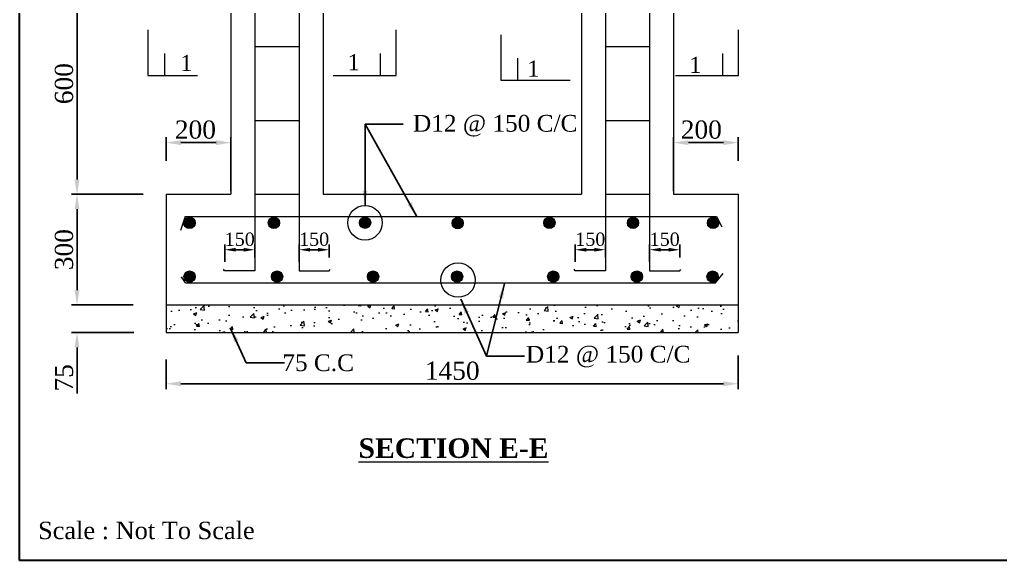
# Model space of a CAD drawing. Header units: metres. Extents: x -2434 to 11656, y -15288 to 8109.
# Drawn here: x 3108.3 to 3174.7, y -13566.1 to -13529.4 of the extents above; entities that cross this region are included whole.
import ezdxf

# ---------------------------------------------------------------- set-up
doc = ezdxf.new("R2010")
doc.units = ezdxf.units.M
doc.layers.add('Blocks', color=11, linetype='Continuous', lineweight=9)
doc.layers.add('LINE', color=7, linetype='Continuous')
doc.styles.get("Standard").update_dxf_attribs({"font": 'times.ttf'})
doc.styles.add('TIMES', font='ARIALN.TTF')
doc.dimstyles.get("Standard").update_dxf_attribs({"dimtxt": 0.5, "dimasz": 0.4075, "dimexe": 0.364, "dimexo": 0.219, "dimgap": 0.09, "dimtad": 0, "dimdec": 0, "dimlfac": 1000, "dimzin": 0, "dimdsep": 46, "dimtxsty": 'Standard', "dimcen": 0.09, "dimadec": 0, "dimazin": 0, "dimtfac": 1, "dimtdec": 0, "dimtofl": 0, "dimtmove": 0, "dimatfit": 3, "dimfxl": 1, "dimtolj": 1, "dimtzin": 0, "dimarcsym": 0})
pattern_1 = [(50, (1173.1569, -13027.397), (2.2773084, -0.1992386), [0.238125, -2.619375]), (355, (1173.1569, -13027.397), (-0.4405353, 2.388208), [0.1905, -2.0955]), (100.451, (1173.3466, -13027.4136), (1.8367813, 2.1889586), [0.202375, -2.226125]), (46.1842, (1173.157, -13026.762), (3.388488, -0.525529), [0.3571875, -3.9290625]), (96.6356, (1173.4392, -13026.8058), (2.967553, 3.0928194), [0.3035625, -3.3391875]), (351.184, (1173.157, -13026.762), (2.9675576, 3.092814), [0.28575, -3.14325]), (21, (1173.4744, -13026.9207), (1.895186, -1.278319), [0.238125, -2.619375]), (326, (1173.4744, -13026.9207), (0.7725254, 2.3023496), [0.1905, -2.0955]), (71.4514, (1173.6323, -13027.0273), (2.6677061, 1.0240357), [0.202375, -2.226125]), (37.5, (1173.1569, -13027.397), (0.03860754, 1.056938), [0, -2.0701, 0, -2.12725, 0, -2.1034375]), (7.5, (1173.1569, -13027.397), (0.8352458, 1.2522572), [0, -1.21285, 0, -2.022475, 0, -0.8016875]), (327.5, (1172.44884, -13027.397), (1.69488244, -0.0716093), [0, -0.79375, 0, -2.4765, 0, -3.286125]), (317.5, (1172.1313, -13027.397), (1.8516148, 0.3178311), [0, -1.031875, 0, -1.64465, 0, -2.333625])]

# ---------------------------------------------------------------- blocks, each defined once
blk = doc.blocks.new('*D788')
at = {"layer": 'Blocks', "color": 0, "linetype": 'ByBlock', "lineweight": -2, "ltscale": 0.5}
for p, q in [((3116.671, -13541.266), (3111.82, -13541.266)), ((3112.184, -13542.266), (3112.184, -13547.766)), ((3115.979, -13548.766), (3111.82, -13548.766))]:
    blk.add_line(p, q, dxfattribs=at)
at = {"layer": 'Blocks', "color": 0, "linetype": 'ByBlock', "lineweight": -3, "ltscale": 0.5}
for points in [[(3112.017, -13542.266), (3112.351, -13542.266), (3112.184, -13541.266)], [(3112.017, -13547.766), (3112.351, -13547.766), (3112.184, -13548.766)]]:
    blk.add_solid(points, dxfattribs=at)
at = {"layer": 'Defpoints', "color": 0, "linetype": 'ByBlock', "lineweight": -3, "ltscale": 0.5}
for p in [(3116.89, -13541.266), (3112.184, -13548.766), (3116.198, -13548.766)]:
    blk.add_point(p, dxfattribs=at)
at = {"layer": 'Blocks', "color": 0, "linetype": 'ByBlock', "lineweight": 13, "ltscale": 0.5, "insert": (3111.308, -13545.016), "char_height": 1.23, "attachment_point": 5, "rotation": 90}
blk.add_mtext('\\A1;{\\fTimes New Roman|b0|i0|c0|p18;300}', dxfattribs=at)
blk = doc.blocks.new('*D789')
at = {"layer": 'Blocks', "color": 0, "linetype": 'ByBlock', "lineweight": -2, "ltscale": 0.5}
for p, q in [((3119.463, -13526.266), (3111.82, -13526.266)), ((3112.184, -13527.266), (3112.184, -13540.266)), ((3116.671, -13541.266), (3111.82, -13541.266))]:
    blk.add_line(p, q, dxfattribs=at)
at = {"layer": 'Blocks', "color": 0, "linetype": 'ByBlock', "lineweight": -3, "ltscale": 0.5}
for points in [[(3112.017, -13527.266), (3112.351, -13527.266), (3112.184, -13526.266)], [(3112.017, -13540.266), (3112.351, -13540.266), (3112.184, -13541.266)]]:
    blk.add_solid(points, dxfattribs=at)
at = {"layer": 'Defpoints', "color": 0, "linetype": 'ByBlock', "lineweight": -3, "ltscale": 0.5}
for p in [(3119.682, -13526.266), (3112.184, -13541.266), (3116.89, -13541.266)]:
    blk.add_point(p, dxfattribs=at)
at = {"layer": 'Blocks', "color": 0, "linetype": 'ByBlock', "lineweight": 13, "ltscale": 0.5, "insert": (3111.308, -13533.766), "char_height": 1.23, "attachment_point": 5, "rotation": 90}
blk.add_mtext('\\A1;{\\fTimes New Roman|b0|i0|c0|p18;600}', dxfattribs=at)
blk = doc.blocks.new('*D792')
at = {"layer": 'Blocks', "color": 0, "linetype": 'ByBlock', "lineweight": -2, "ltscale": 0.5}
for p, q in [((3112.184, -13547.766), (3112.184, -13546.766)), ((3115.422, -13548.766), (3111.82, -13548.766)), ((3116.042, -13550.641), (3111.82, -13550.641)), ((3112.184, -13551.641), (3112.184, -13554.77))]:
    blk.add_line(p, q, dxfattribs=at)
at = {"layer": 'Blocks', "color": 0, "linetype": 'ByBlock', "lineweight": -3, "ltscale": 0.5}
for points in [[(3112.017, -13547.766), (3112.351, -13547.766), (3112.184, -13548.766)], [(3112.017, -13551.641), (3112.351, -13551.641), (3112.184, -13550.641)]]:
    blk.add_solid(points, dxfattribs=at)
at = {"layer": 'Defpoints', "color": 0, "linetype": 'ByBlock', "lineweight": -3, "ltscale": 0.5}
for p in [(3115.641, -13548.766), (3112.184, -13550.641), (3116.261, -13550.641)]:
    blk.add_point(p, dxfattribs=at)
at = {"layer": 'Blocks', "color": 0, "linetype": 'ByBlock', "lineweight": 13, "ltscale": 0.5, "insert": (3111.307, -13553.705), "char_height": 1.23, "attachment_point": 5, "rotation": 90}
blk.add_mtext('\\A1;{\\fTimes New Roman|b0|i0|c0|p18;75}', dxfattribs=at)
blk = doc.blocks.new('*D793')
at = {"layer": 'Blocks', "color": 0, "linetype": 'ByBlock', "lineweight": -2, "ltscale": 0.5}
for p, q in [((3118.227, -13552.458), (3118.227, -13554.471)), ((3156.977, -13552.184), (3156.977, -13554.471)), ((3155.977, -13554.107), (3119.227, -13554.107))]:
    blk.add_line(p, q, dxfattribs=at)
at = {"layer": 'Blocks', "color": 0, "linetype": 'ByBlock', "lineweight": -3, "ltscale": 0.5}
for points in [[(3119.227, -13553.94), (3119.227, -13554.273), (3118.227, -13554.107)], [(3155.977, -13553.94), (3155.977, -13554.273), (3156.977, -13554.107)]]:
    blk.add_solid(points, dxfattribs=at)
at = {"layer": 'Defpoints', "color": 0, "linetype": 'ByBlock', "lineweight": -3, "ltscale": 0.5}
for p in [(3156.977, -13551.965), (3118.227, -13552.239), (3118.227, -13554.107)]:
    blk.add_point(p, dxfattribs=at)
at = {"layer": 'Blocks', "color": 0, "linetype": 'ByBlock', "lineweight": 13, "ltscale": 0.5, "insert": (3137.602, -13553.231), "char_height": 1.23, "attachment_point": 5}
blk.add_mtext('\\A1;1450', dxfattribs=at)
blk = doc.blocks.new('*D794')
at = {"layer": 'Blocks', "color": 0, "linetype": 'ByBlock', "lineweight": -2, "ltscale": 0.5}
for p, q in [((3118.227, -13539.004), (3118.227, -13537.4)), ((3122.602, -13541.047), (3122.602, -13537.4)), ((3121.602, -13537.764), (3119.227, -13537.764))]:
    blk.add_line(p, q, dxfattribs=at)
at = {"layer": 'Blocks', "color": 0, "linetype": 'ByBlock', "lineweight": -3, "ltscale": 0.5}
for points in [[(3119.227, -13537.597), (3119.227, -13537.931), (3118.227, -13537.764)], [(3121.602, -13537.597), (3121.602, -13537.931), (3122.602, -13537.764)]]:
    blk.add_solid(points, dxfattribs=at)
at = {"layer": 'Defpoints', "color": 0, "linetype": 'ByBlock', "lineweight": -3, "ltscale": 0.5}
for p in [(3118.227, -13537.764), (3118.227, -13539.223), (3122.602, -13541.266)]:
    blk.add_point(p, dxfattribs=at)
at = {"layer": 'Blocks', "color": 0, "linetype": 'ByBlock', "lineweight": 13, "ltscale": 0.5, "insert": (3120.205, -13536.888), "char_height": 1.23, "attachment_point": 5}
blk.add_mtext('\\A1;{\\fTimes New Roman|b0|i0|c0|p18;200}', dxfattribs=at)
blk = doc.blocks.new('*D795')
at = {"layer": 'Blocks', "color": 0, "linetype": 'ByBlock', "lineweight": -2, "ltscale": 0.5}
for p, q in [((3152.602, -13541.047), (3152.602, -13537.4)), ((3156.977, -13539.004), (3156.977, -13537.4)), ((3155.977, -13537.764), (3153.602, -13537.764))]:
    blk.add_line(p, q, dxfattribs=at)
at = {"layer": 'Blocks', "color": 0, "linetype": 'ByBlock', "lineweight": -3, "ltscale": 0.5}
for points in [[(3153.602, -13537.597), (3153.602, -13537.931), (3152.602, -13537.764)], [(3155.977, -13537.597), (3155.977, -13537.931), (3156.977, -13537.764)]]:
    blk.add_solid(points, dxfattribs=at)
at = {"layer": 'Defpoints', "color": 0, "linetype": 'ByBlock', "lineweight": -3, "ltscale": 0.5}
for p in [(3152.602, -13537.764), (3156.977, -13539.223), (3152.602, -13541.266)]:
    blk.add_point(p, dxfattribs=at)
at = {"layer": 'Blocks', "color": 0, "linetype": 'ByBlock', "lineweight": 13, "ltscale": 0.5, "insert": (3154.477, -13536.888), "char_height": 1.23, "attachment_point": 5}
blk.add_mtext('\\A1;{\\fTimes New Roman|b0|i0|c0|p18;200}', dxfattribs=at)
blk = doc.blocks.new('*D809')
at = {"layer": 'Blocks', "color": 0, "linetype": 'ByBlock', "lineweight": -2, "ltscale": 0.5}
for p, q in [((3150.977, -13545.853), (3150.977, -13544.659)), ((3153.016, -13545.548), (3153.016, -13544.659)), ((3152.266, -13545.023), (3151.727, -13545.023))]:
    blk.add_line(p, q, dxfattribs=at)
at = {"layer": 'Blocks', "color": 0, "linetype": 'ByBlock', "lineweight": -3, "ltscale": 0.5}
for points in [[(3151.727, -13544.898), (3151.727, -13545.148), (3150.977, -13545.023)], [(3152.266, -13544.898), (3152.266, -13545.148), (3153.016, -13545.023)]]:
    blk.add_solid(points, dxfattribs=at)
at = {"layer": 'Defpoints', "color": 0, "linetype": 'ByBlock', "lineweight": -3, "ltscale": 0.5}
for p in [(3150.977, -13545.023), (3150.977, -13546.072), (3153.016, -13545.767)]:
    blk.add_point(p, dxfattribs=at)
at = {"layer": 'Blocks', "color": 0, "linetype": 'ByBlock', "lineweight": 13, "ltscale": 0.5, "insert": (3151.997, -13544.315), "char_height": 0.9, "attachment_point": 5}
blk.add_mtext('\\A1;150', dxfattribs=at)
blk = doc.blocks.new('*D810')
at = {"layer": 'Blocks', "color": 0, "linetype": 'ByBlock', "lineweight": -2, "ltscale": 0.5}
for p, q in [((3145.938, -13545.853), (3145.938, -13544.659)), ((3147.977, -13545.548), (3147.977, -13544.659)), ((3147.227, -13545.023), (3146.688, -13545.023))]:
    blk.add_line(p, q, dxfattribs=at)
at = {"layer": 'Blocks', "color": 0, "linetype": 'ByBlock', "lineweight": -3, "ltscale": 0.5}
for points in [[(3146.688, -13544.898), (3146.688, -13545.148), (3145.938, -13545.023)], [(3147.227, -13544.898), (3147.227, -13545.148), (3147.977, -13545.023)]]:
    blk.add_solid(points, dxfattribs=at)
at = {"layer": 'Defpoints', "color": 0, "linetype": 'ByBlock', "lineweight": -3, "ltscale": 0.5}
for p in [(3145.938, -13545.023), (3145.938, -13546.072), (3147.977, -13545.767)]:
    blk.add_point(p, dxfattribs=at)
at = {"layer": 'Blocks', "color": 0, "linetype": 'ByBlock', "lineweight": 13, "ltscale": 0.5, "insert": (3146.958, -13544.315), "char_height": 0.9, "attachment_point": 5}
blk.add_mtext('\\A1;150', dxfattribs=at)
blk = doc.blocks.new('*D811')
at = {"layer": 'Blocks', "color": 0, "linetype": 'ByBlock', "lineweight": -2, "ltscale": 0.5}
for p, q in [((3127.227, -13545.853), (3127.227, -13544.659)), ((3129.266, -13545.548), (3129.266, -13544.659)), ((3128.516, -13545.023), (3127.977, -13545.023))]:
    blk.add_line(p, q, dxfattribs=at)
at = {"layer": 'Blocks', "color": 0, "linetype": 'ByBlock', "lineweight": -3, "ltscale": 0.5}
for points in [[(3127.977, -13544.898), (3127.977, -13545.148), (3127.227, -13545.023)], [(3128.516, -13544.898), (3128.516, -13545.148), (3129.266, -13545.023)]]:
    blk.add_solid(points, dxfattribs=at)
at = {"layer": 'Defpoints', "color": 0, "linetype": 'ByBlock', "lineweight": -3, "ltscale": 0.5}
for p in [(3127.227, -13545.023), (3127.227, -13546.072), (3129.266, -13545.767)]:
    blk.add_point(p, dxfattribs=at)
at = {"layer": 'Blocks', "color": 0, "linetype": 'ByBlock', "lineweight": 13, "ltscale": 0.5, "insert": (3128.247, -13544.315), "char_height": 0.9, "attachment_point": 5}
blk.add_mtext('\\A1;150', dxfattribs=at)
blk = doc.blocks.new('*D812')
at = {"layer": 'Blocks', "color": 0, "linetype": 'ByBlock', "lineweight": -2, "ltscale": 0.5}
for p, q in [((3122.188, -13545.853), (3122.188, -13544.659)), ((3124.227, -13545.548), (3124.227, -13544.659)), ((3123.477, -13545.023), (3122.938, -13545.023))]:
    blk.add_line(p, q, dxfattribs=at)
at = {"layer": 'Blocks', "color": 0, "linetype": 'ByBlock', "lineweight": -3, "ltscale": 0.5}
for points in [[(3122.938, -13544.898), (3122.938, -13545.148), (3122.188, -13545.023)], [(3123.477, -13544.898), (3123.477, -13545.148), (3124.227, -13545.023)]]:
    blk.add_solid(points, dxfattribs=at)
at = {"layer": 'Defpoints', "color": 0, "linetype": 'ByBlock', "lineweight": -3, "ltscale": 0.5}
for p in [(3122.188, -13545.023), (3122.188, -13546.072), (3124.227, -13545.767)]:
    blk.add_point(p, dxfattribs=at)
at = {"layer": 'Blocks', "color": 0, "linetype": 'ByBlock', "lineweight": 13, "ltscale": 0.5, "insert": (3123.208, -13544.315), "char_height": 0.9, "attachment_point": 5}
blk.add_mtext('\\A1;150', dxfattribs=at)
blk = doc.blocks.new('*D826')
at = {"layer": 'Blocks', "color": 0, "linetype": 'ByBlock', "lineweight": -2, "ltscale": 0.5}
for p, q in [((3116.671, -13541.266), (3111.82, -13541.266)), ((3112.184, -13542.266), (3112.184, -13547.766)), ((3115.979, -13548.766), (3111.82, -13548.766))]:
    blk.add_line(p, q, dxfattribs=at)
at = {"layer": 'Blocks', "color": 0, "linetype": 'ByBlock', "lineweight": -3, "ltscale": 0.5}
for points in [[(3112.017, -13542.266), (3112.351, -13542.266), (3112.184, -13541.266)], [(3112.017, -13547.766), (3112.351, -13547.766), (3112.184, -13548.766)]]:
    blk.add_solid(points, dxfattribs=at)
at = {"layer": 'Defpoints', "color": 0, "linetype": 'ByBlock', "lineweight": -3, "ltscale": 0.5}
for p in [(3116.89, -13541.266), (3112.184, -13548.766), (3116.198, -13548.766)]:
    blk.add_point(p, dxfattribs=at)
at = {"layer": 'Blocks', "color": 0, "linetype": 'ByBlock', "lineweight": 13, "ltscale": 0.5, "insert": (3111.308, -13545.016), "char_height": 1.23, "attachment_point": 5, "rotation": 90}
blk.add_mtext('\\A1;{\\fTimes New Roman|b0|i0|c0|p18;300}', dxfattribs=at)
blk = doc.blocks.new('*D827')
at = {"layer": 'Blocks', "color": 0, "linetype": 'ByBlock', "lineweight": -2, "ltscale": 0.5}
for p, q in [((3119.463, -13526.266), (3111.82, -13526.266)), ((3112.184, -13527.266), (3112.184, -13540.266)), ((3116.671, -13541.266), (3111.82, -13541.266))]:
    blk.add_line(p, q, dxfattribs=at)
at = {"layer": 'Blocks', "color": 0, "linetype": 'ByBlock', "lineweight": -3, "ltscale": 0.5}
for points in [[(3112.017, -13527.266), (3112.351, -13527.266), (3112.184, -13526.266)], [(3112.017, -13540.266), (3112.351, -13540.266), (3112.184, -13541.266)]]:
    blk.add_solid(points, dxfattribs=at)
at = {"layer": 'Defpoints', "color": 0, "linetype": 'ByBlock', "lineweight": -3, "ltscale": 0.5}
for p in [(3119.682, -13526.266), (3112.184, -13541.266), (3116.89, -13541.266)]:
    blk.add_point(p, dxfattribs=at)
at = {"layer": 'Blocks', "color": 0, "linetype": 'ByBlock', "lineweight": 13, "ltscale": 0.5, "insert": (3111.308, -13533.766), "char_height": 1.23, "attachment_point": 5, "rotation": 90}
blk.add_mtext('\\A1;{\\fTimes New Roman|b0|i0|c0|p18;600}', dxfattribs=at)
blk = doc.blocks.new('*D830')
at = {"layer": 'Blocks', "color": 0, "linetype": 'ByBlock', "lineweight": -2, "ltscale": 0.5}
for p, q in [((3112.184, -13547.766), (3112.184, -13546.766)), ((3115.422, -13548.766), (3111.82, -13548.766)), ((3116.042, -13550.641), (3111.82, -13550.641)), ((3112.184, -13551.641), (3112.184, -13554.77))]:
    blk.add_line(p, q, dxfattribs=at)
at = {"layer": 'Blocks', "color": 0, "linetype": 'ByBlock', "lineweight": -3, "ltscale": 0.5}
for points in [[(3112.017, -13547.766), (3112.351, -13547.766), (3112.184, -13548.766)], [(3112.017, -13551.641), (3112.351, -13551.641), (3112.184, -13550.641)]]:
    blk.add_solid(points, dxfattribs=at)
at = {"layer": 'Defpoints', "color": 0, "linetype": 'ByBlock', "lineweight": -3, "ltscale": 0.5}
for p in [(3115.641, -13548.766), (3112.184, -13550.641), (3116.261, -13550.641)]:
    blk.add_point(p, dxfattribs=at)
at = {"layer": 'Blocks', "color": 0, "linetype": 'ByBlock', "lineweight": 13, "ltscale": 0.5, "insert": (3111.307, -13553.705), "char_height": 1.23, "attachment_point": 5, "rotation": 90}
blk.add_mtext('\\A1;{\\fTimes New Roman|b0|i0|c0|p18;75}', dxfattribs=at)
blk = doc.blocks.new('*D831')
at = {"layer": 'Blocks', "color": 0, "linetype": 'ByBlock', "lineweight": -2, "ltscale": 0.5}
for p, q in [((3118.227, -13552.458), (3118.227, -13554.471)), ((3156.977, -13552.184), (3156.977, -13554.471)), ((3155.977, -13554.107), (3119.227, -13554.107))]:
    blk.add_line(p, q, dxfattribs=at)
at = {"layer": 'Blocks', "color": 0, "linetype": 'ByBlock', "lineweight": -3, "ltscale": 0.5}
for points in [[(3119.227, -13553.94), (3119.227, -13554.273), (3118.227, -13554.107)], [(3155.977, -13553.94), (3155.977, -13554.273), (3156.977, -13554.107)]]:
    blk.add_solid(points, dxfattribs=at)
at = {"layer": 'Defpoints', "color": 0, "linetype": 'ByBlock', "lineweight": -3, "ltscale": 0.5}
for p in [(3156.977, -13551.965), (3118.227, -13552.239), (3118.227, -13554.107)]:
    blk.add_point(p, dxfattribs=at)
at = {"layer": 'Blocks', "color": 0, "linetype": 'ByBlock', "lineweight": 13, "ltscale": 0.5, "insert": (3137.602, -13553.231), "char_height": 1.23, "attachment_point": 5}
blk.add_mtext('\\A1;1450', dxfattribs=at)
blk = doc.blocks.new('*D832')
at = {"layer": 'Blocks', "color": 0, "linetype": 'ByBlock', "lineweight": -2, "ltscale": 0.5}
for p, q in [((3118.227, -13539.004), (3118.227, -13537.4)), ((3122.602, -13541.047), (3122.602, -13537.4)), ((3121.602, -13537.764), (3119.227, -13537.764))]:
    blk.add_line(p, q, dxfattribs=at)
at = {"layer": 'Blocks', "color": 0, "linetype": 'ByBlock', "lineweight": -3, "ltscale": 0.5}
for points in [[(3119.227, -13537.597), (3119.227, -13537.931), (3118.227, -13537.764)], [(3121.602, -13537.597), (3121.602, -13537.931), (3122.602, -13537.764)]]:
    blk.add_solid(points, dxfattribs=at)
at = {"layer": 'Defpoints', "color": 0, "linetype": 'ByBlock', "lineweight": -3, "ltscale": 0.5}
for p in [(3118.227, -13537.764), (3118.227, -13539.223), (3122.602, -13541.266)]:
    blk.add_point(p, dxfattribs=at)
at = {"layer": 'Blocks', "color": 0, "linetype": 'ByBlock', "lineweight": 13, "ltscale": 0.5, "insert": (3120.205, -13536.888), "char_height": 1.23, "attachment_point": 5}
blk.add_mtext('\\A1;{\\fTimes New Roman|b0|i0|c0|p18;200}', dxfattribs=at)
blk = doc.blocks.new('*D833')
at = {"layer": 'Blocks', "color": 0, "linetype": 'ByBlock', "lineweight": -2, "ltscale": 0.5}
for p, q in [((3152.602, -13541.047), (3152.602, -13537.4)), ((3156.977, -13539.004), (3156.977, -13537.4)), ((3155.977, -13537.764), (3153.602, -13537.764))]:
    blk.add_line(p, q, dxfattribs=at)
at = {"layer": 'Blocks', "color": 0, "linetype": 'ByBlock', "lineweight": -3, "ltscale": 0.5}
for points in [[(3153.602, -13537.597), (3153.602, -13537.931), (3152.602, -13537.764)], [(3155.977, -13537.597), (3155.977, -13537.931), (3156.977, -13537.764)]]:
    blk.add_solid(points, dxfattribs=at)
at = {"layer": 'Defpoints', "color": 0, "linetype": 'ByBlock', "lineweight": -3, "ltscale": 0.5}
for p in [(3152.602, -13537.764), (3156.977, -13539.223), (3152.602, -13541.266)]:
    blk.add_point(p, dxfattribs=at)
at = {"layer": 'Blocks', "color": 0, "linetype": 'ByBlock', "lineweight": 13, "ltscale": 0.5, "insert": (3154.477, -13536.888), "char_height": 1.23, "attachment_point": 5}
blk.add_mtext('\\A1;{\\fTimes New Roman|b0|i0|c0|p18;200}', dxfattribs=at)
blk = doc.blocks.new('*D848')
at = {"layer": 'Blocks', "color": 0, "linetype": 'ByBlock', "lineweight": -2, "ltscale": 0.5}
for p, q in [((3150.977, -13545.853), (3150.977, -13544.659)), ((3153.016, -13545.548), (3153.016, -13544.659)), ((3152.266, -13545.023), (3151.727, -13545.023))]:
    blk.add_line(p, q, dxfattribs=at)
at = {"layer": 'Blocks', "color": 0, "linetype": 'ByBlock', "lineweight": -3, "ltscale": 0.5}
for points in [[(3151.727, -13544.898), (3151.727, -13545.148), (3150.977, -13545.023)], [(3152.266, -13544.898), (3152.266, -13545.148), (3153.016, -13545.023)]]:
    blk.add_solid(points, dxfattribs=at)
at = {"layer": 'Defpoints', "color": 0, "linetype": 'ByBlock', "lineweight": -3, "ltscale": 0.5}
for p in [(3150.977, -13545.023), (3150.977, -13546.072), (3153.016, -13545.767)]:
    blk.add_point(p, dxfattribs=at)
at = {"layer": 'Blocks', "color": 0, "linetype": 'ByBlock', "lineweight": 13, "ltscale": 0.5, "insert": (3151.997, -13544.315), "char_height": 0.9, "attachment_point": 5}
blk.add_mtext('\\A1;150', dxfattribs=at)
blk = doc.blocks.new('*D849')
at = {"layer": 'Blocks', "color": 0, "linetype": 'ByBlock', "lineweight": -2, "ltscale": 0.5}
for p, q in [((3145.938, -13545.853), (3145.938, -13544.659)), ((3147.977, -13545.548), (3147.977, -13544.659)), ((3147.227, -13545.023), (3146.688, -13545.023))]:
    blk.add_line(p, q, dxfattribs=at)
at = {"layer": 'Blocks', "color": 0, "linetype": 'ByBlock', "lineweight": -3, "ltscale": 0.5}
for points in [[(3146.688, -13544.898), (3146.688, -13545.148), (3145.938, -13545.023)], [(3147.227, -13544.898), (3147.227, -13545.148), (3147.977, -13545.023)]]:
    blk.add_solid(points, dxfattribs=at)
at = {"layer": 'Defpoints', "color": 0, "linetype": 'ByBlock', "lineweight": -3, "ltscale": 0.5}
for p in [(3145.938, -13545.023), (3145.938, -13546.072), (3147.977, -13545.767)]:
    blk.add_point(p, dxfattribs=at)
at = {"layer": 'Blocks', "color": 0, "linetype": 'ByBlock', "lineweight": 13, "ltscale": 0.5, "insert": (3146.958, -13544.315), "char_height": 0.9, "attachment_point": 5}
blk.add_mtext('\\A1;150', dxfattribs=at)
blk = doc.blocks.new('*D850')
at = {"layer": 'Blocks', "color": 0, "linetype": 'ByBlock', "lineweight": -2, "ltscale": 0.5}
for p, q in [((3127.227, -13545.853), (3127.227, -13544.659)), ((3129.266, -13545.548), (3129.266, -13544.659)), ((3128.516, -13545.023), (3127.977, -13545.023))]:
    blk.add_line(p, q, dxfattribs=at)
at = {"layer": 'Blocks', "color": 0, "linetype": 'ByBlock', "lineweight": -3, "ltscale": 0.5}
for points in [[(3127.977, -13544.898), (3127.977, -13545.148), (3127.227, -13545.023)], [(3128.516, -13544.898), (3128.516, -13545.148), (3129.266, -13545.023)]]:
    blk.add_solid(points, dxfattribs=at)
at = {"layer": 'Defpoints', "color": 0, "linetype": 'ByBlock', "lineweight": -3, "ltscale": 0.5}
for p in [(3127.227, -13545.023), (3127.227, -13546.072), (3129.266, -13545.767)]:
    blk.add_point(p, dxfattribs=at)
at = {"layer": 'Blocks', "color": 0, "linetype": 'ByBlock', "lineweight": 13, "ltscale": 0.5, "insert": (3128.247, -13544.315), "char_height": 0.9, "attachment_point": 5}
blk.add_mtext('\\A1;150', dxfattribs=at)
blk = doc.blocks.new('*D851')
at = {"layer": 'Blocks', "color": 0, "linetype": 'ByBlock', "lineweight": -2, "ltscale": 0.5}
for p, q in [((3122.188, -13545.853), (3122.188, -13544.659)), ((3124.227, -13545.548), (3124.227, -13544.659)), ((3123.477, -13545.023), (3122.938, -13545.023))]:
    blk.add_line(p, q, dxfattribs=at)
at = {"layer": 'Blocks', "color": 0, "linetype": 'ByBlock', "lineweight": -3, "ltscale": 0.5}
for points in [[(3122.938, -13544.898), (3122.938, -13545.148), (3122.188, -13545.023)], [(3123.477, -13544.898), (3123.477, -13545.148), (3124.227, -13545.023)]]:
    blk.add_solid(points, dxfattribs=at)
at = {"layer": 'Defpoints', "color": 0, "linetype": 'ByBlock', "lineweight": -3, "ltscale": 0.5}
for p in [(3122.188, -13545.023), (3122.188, -13546.072), (3124.227, -13545.767)]:
    blk.add_point(p, dxfattribs=at)
at = {"layer": 'Blocks', "color": 0, "linetype": 'ByBlock', "lineweight": 13, "ltscale": 0.5, "insert": (3123.208, -13544.315), "char_height": 0.9, "attachment_point": 5}
blk.add_mtext('\\A1;150', dxfattribs=at)

msp = doc.modelspace()

# ---------------------------------------------------------------- hatches: boundary and pattern name
at = {"layer": 'Blocks', "linetype": 'ByBlock', "lineweight": 13, "ltscale": 0.5}
for points in [[(3120.188381, -13543.198254, 1), (3119.423027, -13543.198254, 1)], [(3120.188381, -13543.198254, 1), (3119.423027, -13543.198254, 1)], [(3125.903828, -13543.198254, 1), (3125.138474, -13543.198254, 1)], [(3125.903828, -13543.198254, 1), (3125.138474, -13543.198254, 1)], [(3132.078396, -13543.196489, 1), (3131.313042, -13543.196489, 1)], [(3132.078396, -13543.196489, 1), (3131.313042, -13543.196489, 1)], [(3137.589228, -13543.221867, 1), (3138.354582, -13543.221867, 1)], [(3137.589228, -13543.221867, 1), (3138.354582, -13543.221867, 1)], [(3144.566186, -13543.198254, 1), (3143.800832, -13543.198254, 1)], [(3144.566186, -13543.198254, 1), (3143.800832, -13543.198254, 1)], [(3150.23257, -13543.198254, 1), (3149.467217, -13543.198254, 1)], [(3150.23257, -13543.198254, 1), (3149.467217, -13543.198254, 1)], [(3155.657723, -13543.198254, 1), (3154.892369, -13543.198254, 1)], [(3155.657723, -13543.198254, 1), (3154.892369, -13543.198254, 1)], [(3120.191967, -13546.845803, 1), (3119.426613, -13546.845803, 1)], [(3120.191967, -13546.845803, 1), (3119.426613, -13546.845803, 1)], [(3126.120358, -13546.845803, 1), (3125.355004, -13546.845803, 1)], [(3126.120358, -13546.845803, 1), (3125.355004, -13546.845803, 1)], [(3132.623369, -13546.845803, 1), (3131.858015, -13546.845803, 1)], [(3132.623369, -13546.845803, 1), (3131.858015, -13546.845803, 1)], [(3138.313959, -13546.845803, 1), (3137.548605, -13546.845803, 1)], [(3138.313959, -13546.845803, 1), (3137.548605, -13546.845803, 1)], [(3144.829893, -13546.845803, 1), (3144.064539, -13546.845803, 1)], [(3144.829893, -13546.845803, 1), (3144.064539, -13546.845803, 1)], [(3150.493247, -13546.845803, 1), (3149.727893, -13546.845803, 1)], [(3150.493247, -13546.845803, 1), (3149.727893, -13546.845803, 1)], [(3155.62483, -13546.845803, 1), (3154.859476, -13546.845803, 1)], [(3155.62483, -13546.845803, 1), (3154.859476, -13546.845803, 1)]]:
    msp.add_hatch(color=0, dxfattribs=at).paths.add_polyline_path(points)
h = msp.add_hatch(dxfattribs=at)
h.set_pattern_fill('AR-CONC', color=0, scale=0.0125, style=0)
h.set_pattern_definition(pattern_1)
h.paths.add_polyline_path([(3156.97725, -13548.765815), (3118.22725, -13548.765815), (3118.22725, -13550.640815), (3156.97725, -13550.640815)])
h = msp.add_hatch(dxfattribs=at)
h.set_pattern_fill('AR-CONC', color=0, scale=0.0125, style=0)
h.set_pattern_definition(pattern_1)
h.paths.add_polyline_path([(3156.97725, -13548.765815), (3118.22725, -13548.765815), (3118.22725, -13550.640815), (3156.97725, -13550.640815)])

# ---------------------------------------------------------------- linework, layer by layer
at = {"layer": 'Blocks', "color": 0, "linetype": 'ByBlock', "lineweight": 13, "ltscale": 0.5}
for p, q in [((3124.22725, -13503.331615), (3124.22725, -13546.45019)), ((3124.22725, -13503.331615), (3124.22725, -13546.45019)), ((3127.22725, -13503.273758), (3127.22725, -13546.45019)), ((3127.22725, -13503.273758), (3127.22725, -13546.45019)), ((3147.97725, -13503.331615), (3147.97725, -13546.45019)), ((3147.97725, -13503.331615), (3147.97725, -13546.45019)), ((3150.97725, -13503.273758), (3150.97725, -13546.45019)), ((3150.97725, -13503.273758), (3150.97725, -13546.45019)), ((3122.60225, -13526.265815), (3122.60225, -13541.265815)), ((3122.60225, -13526.265815), (3122.60225, -13541.265815)), ((3128.85225, -13526.265815), (3128.85225, -13541.265815)), ((3128.85225, -13526.265815), (3128.85225, -13541.265815)), ((3146.35225, -13526.265815), (3146.35225, -13541.265815)), ((3146.35225, -13526.265815), (3146.35225, -13541.265815)), ((3152.60225, -13526.265815), (3152.60225, -13541.265815)), ((3152.60225, -13526.265815), (3152.60225, -13541.265815)), ((3116.988352, -13530.126431), (3116.988352, -13533.204311)), ((3116.988352, -13530.126431), (3116.988352, -13533.204311)), ((3133.796815, -13533.204311), (3133.796815, -13530.126431)), ((3133.796815, -13533.204311), (3133.796815, -13530.126431)), ((3156.995803, -13533.204311), (3156.995803, -13530.126431)), ((3156.995803, -13533.204311), (3156.995803, -13530.126431)), ((3140.897694, -13530.462328), (3140.897694, -13533.540209)), ((3140.897694, -13530.462328), (3140.897694, -13533.540209)), ((3124.22725, -13531.256027), (3127.22725, -13531.256027)), ((3124.22725, -13531.256027), (3127.22725, -13531.256027)), ((3147.97725, -13531.256027), (3150.97725, -13531.256027)), ((3147.97725, -13531.256027), (3150.97725, -13531.256027)), ((3118.133822, -13533.204311), (3118.133822, -13531.712302)), ((3118.133822, -13533.204311), (3118.133822, -13531.712302)), ((3132.712805, -13531.712302), (3132.712805, -13533.204311)), ((3132.712805, -13531.712302), (3132.712805, -13533.204311)), ((3142.043164, -13533.540209), (3142.043164, -13532.048199)), ((3142.043164, -13533.540209), (3142.043164, -13532.048199)), ((3155.911793, -13531.712302), (3155.911793, -13533.204311)), ((3155.911793, -13531.712302), (3155.911793, -13533.204311)), ((3116.988352, -13533.204311), (3120.336251, -13533.204311)), ((3116.988352, -13533.204311), (3120.336251, -13533.204311)), ((3129.530859, -13533.204311), (3133.796815, -13533.204311)), ((3129.530859, -13533.204311), (3133.796815, -13533.204311)), ((3152.729847, -13533.204311), (3156.995803, -13533.204311)), ((3152.729847, -13533.204311), (3156.995803, -13533.204311)), ((3140.897694, -13533.540209), (3145.596309, -13533.540209)), ((3140.897694, -13533.540209), (3145.596309, -13533.540209)), ((3124.22725, -13536.256027), (3127.22725, -13536.256027)), ((3124.22725, -13536.256027), (3127.22725, -13536.256027)), ((3147.97725, -13536.256027), (3150.97725, -13536.256027)), ((3147.97725, -13536.256027), (3150.97725, -13536.256027)), ((3118.22725, -13541.265815), (3118.22725, -13550.640815)), ((3118.22725, -13541.265815), (3122.60225, -13541.265815)), ((3118.22725, -13541.265815), (3118.22725, -13550.640815)), ((3118.22725, -13541.265815), (3122.60225, -13541.265815)), ((3124.22725, -13541.256027), (3127.22725, -13541.256027)), ((3124.22725, -13541.256027), (3127.22725, -13541.256027)), ((3128.85225, -13541.265815), (3146.35225, -13541.265815)), ((3128.85225, -13541.265815), (3146.35225, -13541.265815)), ((3147.97725, -13541.256027), (3150.97725, -13541.256027)), ((3147.97725, -13541.256027), (3150.97725, -13541.256027)), ((3152.60225, -13541.265815), (3156.97725, -13541.265815)), ((3152.60225, -13541.265815), (3156.97725, -13541.265815)), ((3156.97725, -13541.265815), (3156.97725, -13550.640815)), ((3156.97725, -13541.265815), (3156.97725, -13550.640815)), ((3119.503786, -13542.765815), (3119.198159, -13543.712565)), ((3119.503786, -13542.765815), (3119.198159, -13543.712565)), ((3119.503786, -13542.765815), (3155.506354, -13542.765815)), ((3119.503786, -13542.765815), (3155.506354, -13542.765815)), ((3155.506354, -13542.765815), (3155.873595, -13543.45941)), ((3155.506354, -13542.765815), (3155.873595, -13543.45941)), ((3122.186526, -13546.45019), (3122.118203, -13546.345506)), ((3122.186526, -13546.45019), (3122.118203, -13546.345506)), ((3124.22725, -13546.45019), (3122.186526, -13546.45019)), ((3124.22725, -13546.45019), (3122.186526, -13546.45019)), ((3124.22725, -13546.45019), (3123.250374, -13546.45019)), ((3124.22725, -13546.45019), (3123.250374, -13546.45019)), ((3127.22725, -13546.45019), (3128.422156, -13546.45019)), ((3127.22725, -13546.45019), (3129.26619, -13546.45019)), ((3127.22725, -13546.45019), (3128.422156, -13546.45019)), ((3127.22725, -13546.45019), (3129.26619, -13546.45019)), ((3129.26619, -13546.45019), (3129.338933, -13546.368293)), ((3129.26619, -13546.45019), (3129.338933, -13546.368293)), ((3145.936526, -13546.45019), (3145.868203, -13546.345506)), ((3145.936526, -13546.45019), (3145.868203, -13546.345506)), ((3147.97725, -13546.45019), (3145.936526, -13546.45019)), ((3147.97725, -13546.45019), (3145.936526, -13546.45019)), ((3150.97725, -13546.45019), (3153.01619, -13546.45019)), ((3150.97725, -13546.45019), (3153.01619, -13546.45019)), ((3153.01619, -13546.45019), (3153.088933, -13546.368293)), ((3153.01619, -13546.45019), (3153.088933, -13546.368293)), ((3155.443936, -13547.265815), (3155.966897, -13546.627054)), ((3155.443936, -13547.265815), (3155.966897, -13546.627054)), ((3119.52317, -13547.265815), (3119.2671, -13546.864183)), ((3119.52317, -13547.265815), (3119.2671, -13546.864183)), ((3119.52317, -13547.265815), (3155.443936, -13547.265815)), ((3119.52317, -13547.265815), (3155.443936, -13547.265815)), ((3118.22725, -13548.765815), (3156.97725, -13548.765815)), ((3118.22725, -13548.765815), (3156.97725, -13548.765815)), ((3118.22725, -13550.640815), (3156.97725, -13550.640815)), ((3118.22725, -13550.640815), (3156.97725, -13550.640815))]:
    msp.add_line(p, q, dxfattribs=at)
for centre, radius in [((3131.695719, -13543.196489), 1.170098), ((3131.695719, -13543.196489), 1.170098), ((3119.805704, -13543.198254), 0.382677), ((3119.805704, -13543.198254), 0.382677), ((3125.521151, -13543.198254), 0.382677), ((3125.521151, -13543.198254), 0.382677), ((3131.695719, -13543.196489), 0.382677), ((3131.695719, -13543.196489), 0.382677), ((3137.971905, -13543.221867), 0.382677), ((3137.971905, -13543.221867), 0.382677), ((3144.183509, -13543.198254), 0.382677), ((3144.183509, -13543.198254), 0.382677), ((3149.849893, -13543.198254), 0.382677), ((3149.849893, -13543.198254), 0.382677), ((3155.275046, -13543.198254), 0.382677), ((3155.275046, -13543.198254), 0.382677), ((3137.998647, -13547.078413), 1.170098), ((3137.998647, -13547.078413), 1.170098), ((3119.80929, -13546.845803), 0.382677), ((3119.80929, -13546.845803), 0.382677), ((3125.737681, -13546.845803), 0.382677), ((3125.737681, -13546.845803), 0.382677), ((3132.240692, -13546.845803), 0.382677), ((3132.240692, -13546.845803), 0.382677), ((3137.931282, -13546.845803), 0.382677), ((3137.931282, -13546.845803), 0.382677), ((3144.447216, -13546.845803), 0.382677), ((3144.447216, -13546.845803), 0.382677), ((3150.11057, -13546.845803), 0.382677), ((3150.11057, -13546.845803), 0.382677), ((3155.242153, -13546.845803), 0.382677), ((3155.242153, -13546.845803), 0.382677)]:
    msp.add_circle(centre, radius, dxfattribs=at)
at = {"layer": 'LINE', "color": 1, "linetype": 'ByBlock', "lineweight": 30, "ltscale": 0.5}
msp.add_lwpolyline([(3108.29634, -13566.078103), (3108.29634, -13448.164611), (3275.042693, -13448.164611), (3275.042693, -13566.078103), (3108.29634, -13566.078103)], close=True, dxfattribs=at)
msp.add_lwpolyline([(3108.29634, -13566.078103), (3108.29634, -13448.164611), (3275.042693, -13448.164611), (3275.042693, -13566.078103), (3108.29634, -13566.078103)], close=True, dxfattribs=at)

# ---------------------------------------------------------------- texts
at = {"layer": 'Blocks', "color": 0, "linetype": 'ByBlock', "lineweight": 13, "ltscale": 0.5, "char_height": 1.09305, "width": 2.32546388, "attachment_point": 1, "style": 'TIMES'}
for insert in [(3119.18416, -13531.815834), (3119.18416, -13531.815834), (3130.515646, -13531.766594), (3130.515646, -13531.766594), (3142.687949, -13532.199986), (3142.687949, -13532.199986), (3153.655028, -13531.945484), (3153.655028, -13531.945484)]:
    msp.add_mtext('{\\fTimes New Roman|b0|i0|c0|p18;1}', dxfattribs=dict(at, insert=insert))
at = {"layer": 'Blocks', "color": 0, "linetype": 'ByBlock', "lineweight": 13, "ltscale": 0.5}
for s, insert, char_height, width, attachment_point in [('D12 @ 150 C/C', (3140.514227, -13537.349732), 1.133963, 47.12507366, 8), ('D12 @ 150 C/C', (3140.514227, -13537.349732), 1.133963, 47.12507366, 8), ('{\\fTimes New Roman|b0|i0|c0|p18;75 C.C}', (3128.521334, -13553.272964), 1.133963, 47.12507366, 8), ('{\\fTimes New Roman|b0|i0|c0|p18;75 C.C}', (3128.521334, -13553.272964), 1.133963, 47.12507366, 8), ('D12 @ 150 C/C', (3148.169424, -13552.999478), 1.133963, 47.12507366, 8), ('D12 @ 150 C/C', (3148.169424, -13552.999478), 1.133963, 47.12507366, 8), ('{\\fTimes New Roman|b1|i0|c0|p18;\\L\\C7;SECTION E-E}', (3131.258291, -13557.806388), 1.32685953, 55.69635843, 1), ('{\\fTimes New Roman|b1|i0|c0|p18;\\L\\C7;SECTION E-E}', (3131.258291, -13557.806388), 1.32685953, 55.69635843, 1), ('{\\fTimes New Roman|b0|i0|c0|p18;Scale : Not To Scale}', (3116.883091, -13564.662963), 1.18205977, 87.50339397, 8), ('{\\fTimes New Roman|b0|i0|c0|p18;Scale : Not To Scale}', (3116.883091, -13564.662963), 1.18205977, 87.50339397, 8)]:
    msp.add_mtext(s, dxfattribs=dict(at, insert=insert, char_height=char_height, width=width, attachment_point=attachment_point))

# ---------------------------------------------------------------- dimensions: what is measured, and where the dimension line sits
for base, p1, p2, text, picture, middle in [((3112.184027, -13541.265815), (3119.681748, -13526.265815), (3116.890216, -13541.265815), '{\\fTimes New Roman|b0|i0|c0|p18;600}', '*D789', (3111.308385, -13533.765815)), ((3112.184027, -13541.265815), (3119.681748, -13526.265815), (3116.890216, -13541.265815), '{\\fTimes New Roman|b0|i0|c0|p18;600}', '*D827', (3111.308385, -13533.765815)), ((3112.184027, -13548.765815), (3116.890216, -13541.265815), (3116.197706, -13548.765815), '{\\fTimes New Roman|b0|i0|c0|p18;300}', '*D788', (3111.308385, -13545.015815)), ((3112.184027, -13548.765815), (3116.890216, -13541.265815), (3116.197706, -13548.765815), '{\\fTimes New Roman|b0|i0|c0|p18;300}', '*D826', (3111.308385, -13545.015815)), ((3112.184027, -13550.640815), (3115.641387, -13548.765815), (3116.26099, -13550.640815), '{\\fTimes New Roman|b0|i0|c0|p18;75}', '*D792', (3111.306612, -13553.705346)), ((3112.184027, -13550.640815), (3115.641387, -13548.765815), (3116.26099, -13550.640815), '{\\fTimes New Roman|b0|i0|c0|p18;75}', '*D830', (3111.306612, -13553.705346))]:
    dim = msp.add_linear_dim(base=base, p1=p1, p2=p2, angle=90, text=text, dimstyle='Standard', override={"dimtxt": 1.23, "dimasz": 1, "dimgap": 0.25, "dimtad": 1, "dimazin": 1, "dimfxl": 700, "dimfxlon": 1}, dxfattribs=at)
    dim.commit()
    dim.dimension.update_dxf_attribs({"geometry": picture, "text_midpoint": middle})
for base, p1, p2, text, override, picture, middle in [((3118.22725, -13537.764129), (3122.60225, -13541.265815), (3118.22725, -13539.223472), '{\\fTimes New Roman|b0|i0|c0|p18;200}', {"dimtxt": 1.23, "dimasz": 1, "dimgap": 0.25, "dimtad": 1, "dimazin": 1, "dimfxl": 700, "dimfxlon": 1}, '*D794', (3120.205289, -13537.764129)), ((3118.22725, -13537.764129), (3122.60225, -13541.265815), (3118.22725, -13539.223472), '{\\fTimes New Roman|b0|i0|c0|p18;200}', {"dimtxt": 1.23, "dimasz": 1, "dimgap": 0.25, "dimtad": 1, "dimazin": 1, "dimfxl": 700, "dimfxlon": 1}, '*D832', (3120.205289, -13537.764129)), ((3152.60225, -13537.764129), (3156.97725, -13539.223472), (3152.60225, -13541.265815), '{\\fTimes New Roman|b0|i0|c0|p18;200}', {"dimtxt": 1.23, "dimasz": 1, "dimgap": 0.25, "dimtad": 1, "dimazin": 1, "dimfxl": 700, "dimfxlon": 1}, '*D795', (3154.47725, -13537.764129)), ((3152.60225, -13537.764129), (3156.97725, -13539.223472), (3152.60225, -13541.265815), '{\\fTimes New Roman|b0|i0|c0|p18;200}', {"dimtxt": 1.23, "dimasz": 1, "dimgap": 0.25, "dimtad": 1, "dimazin": 1, "dimfxl": 700, "dimfxlon": 1}, '*D833', (3154.47725, -13537.764129)), ((3122.18831, -13545.022589), (3124.22725, -13545.767094), (3122.18831, -13546.071745), '150', {"dimtxt": 0.9, "dimasz": 0.75, "dimgap": 0.25, "dimtad": 1, "dimazin": 1, "dimfxl": 700, "dimfxlon": 1}, '*D812', (3123.20778, -13545.022589)), ((3122.18831, -13545.022589), (3124.22725, -13545.767094), (3122.18831, -13546.071745), '150', {"dimtxt": 0.9, "dimasz": 0.75, "dimgap": 0.25, "dimtad": 1, "dimazin": 1, "dimfxl": 700, "dimfxlon": 1}, '*D851', (3123.20778, -13545.022589)), ((3127.22725, -13545.022589), (3129.26619, -13545.767094), (3127.22725, -13546.071745), '150', {"dimtxt": 0.9, "dimasz": 0.75, "dimgap": 0.25, "dimtad": 1, "dimazin": 1, "dimfxl": 700, "dimfxlon": 1}, '*D811', (3128.24672, -13545.022589)), ((3127.22725, -13545.022589), (3129.26619, -13545.767094), (3127.22725, -13546.071745), '150', {"dimtxt": 0.9, "dimasz": 0.75, "dimgap": 0.25, "dimtad": 1, "dimazin": 1, "dimfxl": 700, "dimfxlon": 1}, '*D850', (3128.24672, -13545.022589)), ((3145.93831, -13545.022589), (3147.97725, -13545.767094), (3145.93831, -13546.071745), '150', {"dimtxt": 0.9, "dimasz": 0.75, "dimgap": 0.25, "dimtad": 1, "dimazin": 1, "dimfxl": 700, "dimfxlon": 1}, '*D810', (3146.95778, -13545.022589)), ((3145.93831, -13545.022589), (3147.97725, -13545.767094), (3145.93831, -13546.071745), '150', {"dimtxt": 0.9, "dimasz": 0.75, "dimgap": 0.25, "dimtad": 1, "dimazin": 1, "dimfxl": 700, "dimfxlon": 1}, '*D849', (3146.95778, -13545.022589)), ((3150.97725, -13545.022589), (3153.01619, -13545.767094), (3150.97725, -13546.071745), '150', {"dimtxt": 0.9, "dimasz": 0.75, "dimgap": 0.25, "dimtad": 1, "dimazin": 1, "dimfxl": 700, "dimfxlon": 1}, '*D809', (3151.99672, -13545.022589)), ((3150.97725, -13545.022589), (3153.01619, -13545.767094), (3150.97725, -13546.071745), '150', {"dimtxt": 0.9, "dimasz": 0.75, "dimgap": 0.25, "dimtad": 1, "dimazin": 1, "dimfxl": 700, "dimfxlon": 1}, '*D848', (3151.99672, -13545.022589))]:
    dim = msp.add_linear_dim(base=base, p1=p1, p2=p2, text=text, dimstyle='Standard', override=override, dxfattribs=at)
    dim.commit()
    dim.dimension.update_dxf_attribs({"geometry": picture, "text_midpoint": middle, "dimtype": 160})
for picture in ['*D793', '*D831']:
    dim = msp.add_linear_dim(base=(3118.22725, -13554.106791), p1=(3156.97725, -13551.965444), p2=(3118.22725, -13552.239261), text='1450', dimstyle='Standard', override={"dimtxt": 1.23, "dimasz": 1, "dimgap": 0.25, "dimtad": 1, "dimazin": 1, "dimfxl": 700, "dimfxlon": 1}, dxfattribs=at)
    dim.commit()
    dim.dimension.update_dxf_attribs({"geometry": picture, "text_midpoint": (3137.60225, -13553.231149)})

# ---------------------------------------------------------------- leaders
for points in [[(3131.695719, -13542.026391), (3131.695719, -13536.502122), (3134.287339, -13536.502122)], [(3131.695719, -13542.026391), (3131.695719, -13536.502122), (3134.287339, -13536.502122)], [(3135.202429, -13542.765815), (3131.695719, -13536.502122), (3132.991529, -13536.502122)], [(3135.202429, -13542.765815), (3131.695719, -13536.502122), (3132.991529, -13536.502122)], [(3141.140712, -13547.315573), (3139.916996, -13552.228924), (3141.212807, -13552.228924)], [(3141.140712, -13547.315573), (3139.916996, -13552.228924), (3141.212807, -13552.228924)], [(3138.176007, -13548.383819), (3139.916996, -13552.228924), (3142.508617, -13552.228924)], [(3138.176007, -13548.383819), (3139.916996, -13552.228924), (3142.508617, -13552.228924)], [(3122.56803, -13550.308495), (3123.643795, -13552.6844), (3126.235415, -13552.6844)], [(3122.56803, -13550.308495), (3123.643795, -13552.6844), (3126.235415, -13552.6844)]]:
    msp.add_leader(points, dimstyle='Standard', override={"dimtxt": 1.23, "dimasz": 1, "dimgap": 0.25, "dimtad": 1, "dimazin": 1, "dimfxl": 700, "dimfxlon": 1}, dxfattribs=at)

doc.saveas('drawing.dxf')
